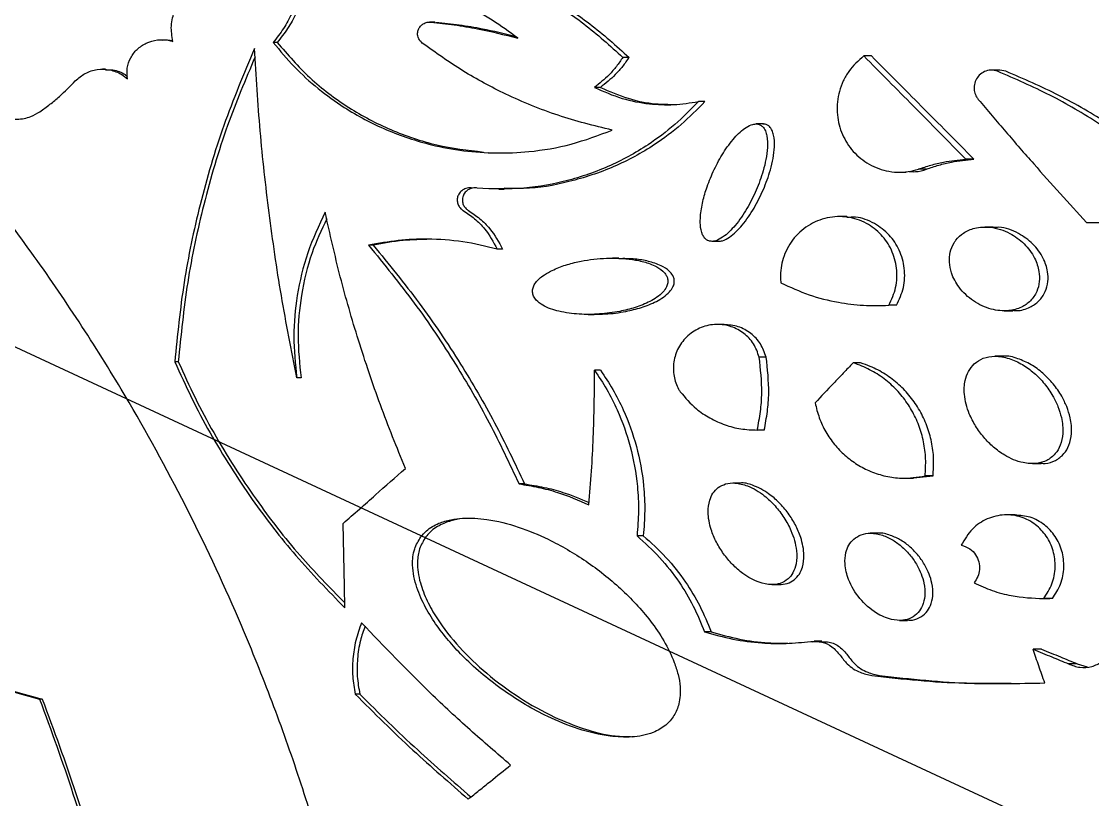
# Model space of a CAD drawing. Header units: millimetres. Extents: x 8 to 871, y 8 to 585.
# Drawn here: x 739.13 to 749.78, y 283.5 to 291.23 of the extents above; entities that cross this region are included whole.
import ezdxf

# ---------------------------------------------------------------- set-up
doc = ezdxf.new("R2010")
doc.units = ezdxf.units.MM
doc.layers.add('OUTLINE', color=7, linetype='Continuous', lineweight=25)
doc.layers.add('TEXT', color=2, linetype='Continuous')
doc.dimstyles.new('SLDDIMSTYLE19', dxfattribs={"dimtxt": 0.18, "dimasz": 1, "dimexe": 0, "dimexo": 0.0625, "dimgap": 0, "dimtad": 0, "dimtih": 1, "dimtoh": 1, "dimdec": 0, "dimrnd": 1e-09, "dimzin": 0, "dimdsep": 46, "dimtxsty": 'Standard', "dimblk1": 'DOT', "dimblk2": 'DOT', "dimsah": 1, "dimcen": 0.09, "dimadec": 0, "dimazin": 0, "dimtfac": 1, "dimtdec": 0, "dimtofl": 0, "dimtmove": 0, "dimatfit": 3, "dimldrblk": 'DOT', "dimfxl": 0, "dimfrac": 2, "dimtolj": 1, "dimtzin": 0, "dimarcsym": 0})

# ---------------------------------------------------------------- blocks, each defined once
blk = doc.blocks.new('_Dot')
at = {"color": 0, "linetype": 'ByBlock', "lineweight": -2}
blk.add_line((-0.5, 0), (-1, 0), dxfattribs=at)
at = {"color": 0, "linetype": 'ByBlock', "const_width": 0.5}
blk.add_lwpolyline([(-0.25, 0, 1), (0.25, 0, 1)], format="xyb", close=True, dxfattribs=at)

msp = doc.modelspace()

# ---------------------------------------------------------------- linework, layer by layer
at = {"layer": 'OUTLINE'}
for p, q in [((743.23897, 291.22564), (743.18751, 291.22564)), ((741.67297, 291.02276), (741.63251, 291.02276)), ((745.17075, 290.87458), (745.10975, 290.87458)), ((747.5806, 290.88808), (747.50545, 290.88808)), ((739.96614, 290.75642), (739.93492, 290.75642)), ((748.85879, 290.74797), (748.7723, 290.74797)), ((748.91846, 290.736), (748.85801, 290.74629)), ((744.88629, 290.57556), (744.82695, 290.57556)), ((745.92566, 290.43545), (745.86021, 290.43545)), ((746.50334, 290.21255), (746.43401, 290.21255)), ((743.77102, 289.92977), (743.90134, 289.92622)), ((748.59949, 289.86182), (748.51831, 289.86182)), ((747.85011, 289.733), (747.92791, 289.733)), ((748.12843, 289.763), (748.05001, 289.763)), ((743.87679, 289.56334), (743.93086, 289.56334)), ((747.33667, 289.2915), (747.26223, 289.2915)), ((748.7921, 289.18786), (748.7091, 289.18786)), ((742.62787, 289.00627), (742.58175, 289.00627)), ((743.91398, 288.96812), (743.86029, 288.96812)), ((745.99335, 289.0455), (746.06011, 289.0455)), ((745.06876, 288.87817), (745.00776, 288.87817)), ((744.76382, 288.31906), (744.82324, 288.31906)), ((747.62709, 288.4059), (747.70606, 288.4059)), ((747.83105, 288.40976), (747.75431, 288.40976)), ((748.90141, 288.35474), (748.98556, 288.35474)), ((746.11648, 288.21926), (746.04935, 288.21926)), ((746.53477, 287.89425), (746.46562, 287.89425)), ((748.89245, 287.90267), (748.80888, 287.90267)), ((740.6895, 287.8479), (740.65473, 287.8479)), ((747.47371, 287.83701), (747.39903, 287.83701)), ((741.90938, 287.68916), (741.86744, 287.68916)), ((744.88821, 287.76313), (744.82874, 287.76313)), ((746.51534, 287.16908), (746.44627, 287.16908)), ((749.18144, 286.83508), (749.26736, 286.83508)), ((744.1322, 286.63377), (744.07714, 286.63377)), ((746.27336, 286.64277), (746.20521, 286.64277)), ((747.92082, 286.69034), (747.99916, 286.69034)), ((747.9988, 286.69513), (748.19348, 286.71257)), ((748.19348, 286.71257), (748.11451, 286.71257)), ((749.00934, 286.32622), (748.9249, 286.32622)), ((745.31282, 286.11857), (745.25079, 286.11857)), ((747.64629, 286.14337), (747.57002, 286.14337)), ((746.59188, 285.63282), (746.66236, 285.63282)), ((749.2672, 285.49364), (749.3557, 285.49364)), ((749.37996, 285.49386), (749.29393, 285.49386)), ((747.86169, 285.27723), (747.9398, 285.27723)), ((745.98789, 285.16257), (745.92184, 285.16257)), ((746.99609, 285.06284), (747.04982, 285.067)), ((747.0879, 285.06923), (747.01329, 285.06923)), ((749.27324, 284.98989), (749.18782, 284.98989)), ((749.62817, 284.84535), (749.54065, 284.84535)), ((749.62817, 284.84535), (749.72522, 284.81548)), ((739.33638, 284.49492), (739.30952, 284.49492)), ((742.4935, 284.5448), (742.44802, 284.5448))]:
    msp.add_line(p, q, dxfattribs=at)
at = {"layer": 'OUTLINE', "flags": 128}
msp.add_lwpolyline([(742.34444, 285.40272), (742.3406, 285.61238), (742.33484, 285.92686), (742.32907, 286.24135)], dxfattribs=at)
at = {"layer": 'OUTLINE'}
for points, knots in [([(741.98047, 292.04617), (742.13672, 292.04782), (742.45096, 292.05112), (742.88335, 291.99713), (743.27454, 291.9124), (743.62623, 291.80358), (743.97007, 291.6634), (744.34083, 291.47102), (744.73072, 291.21762), (744.98279, 290.98949), (745.10975, 290.87458)], [0, 0, 0, 0, 0.13543879, 0.27237405, 0.37859522, 0.48481442, 0.59414668, 0.70347673, 0.85065263, 1, 1, 1, 1]), ([(742.02295, 292.04617), (742.1792, 292.04783), (742.49339, 292.05117), (742.92708, 291.99778), (743.32095, 291.91342), (743.67663, 291.80428), (744.02443, 291.66342), (744.39818, 291.47049), (744.79019, 291.21701), (745.04328, 290.98928), (745.17075, 290.87458)], [0, 0, 0, 0, 0.13476025, 0.27097434, 0.37778672, 0.48459694, 0.59454142, 0.70448318, 0.85116916, 1, 1, 1, 1]), ([(740.6353, 291.03274), (740.62655, 291.08468), (740.60905, 291.18859), (740.64952, 291.3443), (740.73531, 291.47792), (740.85325, 291.57599), (740.94581, 291.60908), (740.98838, 291.6243)], [0, 0, 0, 0, 0.20462663, 0.40941056, 0.61167849, 0.82139886, 1, 1, 1, 1]), ([(741.9222, 291.68076), (741.91148, 291.61741), (741.89004, 291.49072), (741.82356, 291.31695), (741.73897, 291.15869), (741.66822, 291.06835), (741.63251, 291.02276)], [0, 0, 0, 0, 0.26334935, 0.52669822, 0.76109919, 1, 1, 1, 1]), ([(741.96435, 291.68076), (741.95357, 291.61742), (741.93201, 291.49074), (741.86515, 291.31697), (741.78006, 291.15868), (741.70889, 291.06835), (741.67297, 291.02276)], [0, 0, 0, 0, 0.263072738, 0.526143136, 0.760803837, 1, 1, 1, 1]), ([(744.06366, 291.06642), (743.98078, 291.12714), (743.81416, 291.24921), (743.55736, 291.3891), (743.30498, 291.49816), (743.05858, 291.58008), (742.80346, 291.64144), (742.52727, 291.68249), (742.23251, 291.70067), (742.02597, 291.68742), (741.9222, 291.68076)], [0, 0, 0, 0, 0.135038069, 0.271498574, 0.384360408, 0.497229861, 0.613343829, 0.72945945, 0.864085981, 1, 1, 1, 1]), ([(743.11392, 291.01717), (743.10387, 291.02687), (743.08374, 291.04629), (743.0684, 291.08563), (743.06741, 291.12546), (743.07925, 291.16163), (743.10168, 291.19214), (743.1336, 291.21473), (743.1683, 291.22597), (743.19126, 291.22534), (743.20072, 291.22508)], [0, 0, 0, 0, 0.13792909, 0.27634676, 0.4021911, 0.52062214, 0.64220202, 0.76903603, 0.9047658, 1, 1, 1, 1]), ([(743.20072, 291.22508), (743.27839, 291.21647), (743.43373, 291.19923), (743.72296, 291.15147), (743.93106, 291.09952), (744.06366, 291.06642)], [0, 0, 0, 0, 0.26620377, 0.53240833, 1, 1, 1, 1]), ([(743.25043, 291.22508), (743.3281, 291.21649), (743.48344, 291.19931), (743.74687, 291.15669), (743.92962, 291.11162), (744.03683, 291.08518)], [0, 0, 0, 0, 0.29247078, 0.58494276, 1, 1, 1, 1]), ([(740.18389, 290.6609), (740.18085, 290.69677), (740.17477, 290.76854), (740.21111, 290.87237), (740.2771, 290.95924), (740.37, 291.02238), (740.48227, 291.05409), (740.57434, 291.05034), (740.62414, 291.03597), (740.6353, 291.03274)], [0, 0, 0, 0, 0.15180684, 0.30367179, 0.45494187, 0.61099114, 0.77624399, 0.94982711, 1, 1, 1, 1]), ([(740.52976, 291.04659), (740.56508, 291.04884), (740.60053, 291.0511), (740.63427, 291.04216), (740.63439, 291.04213)], [0, 0, 0, 0, 0.9963517, 1, 1, 1, 1]), ([(741.63251, 291.02276), (741.70103, 290.94036), (741.8383, 290.7753), (742.07715, 290.56048), (742.37848, 290.34124), (742.75448, 290.1437), (743.15839, 290.00856), (743.52698, 289.94076), (743.85154, 289.91795), (744.21066, 289.93366), (744.60054, 289.99962), (744.86843, 290.10039), (745.00238, 290.15077)], [0, 0, 0, 0, 0.08436878, 0.169022091, 0.253409314, 0.379804539, 0.506227297, 0.593567193, 0.681176465, 0.768525683, 0.88426465, 1, 1, 1, 1]), ([(741.67297, 291.02276), (741.77672, 290.90167), (741.93396, 290.71815), (742.18297, 290.51373), (742.44583, 290.32988), (742.80115, 290.14387), (743.25283, 289.98996), (743.56696, 289.95197), (743.72238, 289.93318)], [0, 0, 0, 0, 0.19751045, 0.29934246, 0.40118465, 0.59863143, 0.80142236, 1, 1, 1, 1]), ([(745.00238, 290.15077), (744.82213, 290.19541), (744.46163, 290.2847), (743.96651, 290.4906), (743.51321, 290.73154), (743.24748, 290.92163), (743.11392, 291.01717)], [0, 0, 0, 0, 0.268580962, 0.537171068, 0.767375335, 1, 1, 1, 1]), ([(741.44664, 290.96251), (741.34027, 290.70947), (741.12752, 290.20337), (740.89927, 289.42281), (740.7324, 288.6369), (740.68069, 288.11158), (740.65473, 287.8479)], [0, 0, 0, 0, 0.25508504, 0.51017465, 0.75414145, 1, 1, 1, 1]), ([(741.45249, 290.87885), (741.35752, 290.65362), (741.15591, 290.17548), (740.93589, 289.42359), (740.76763, 288.63756), (740.71561, 288.1118), (740.6895, 287.8479)], [0, 0, 0, 0, 0.2335801, 0.49589197, 0.74696041, 1, 1, 1, 1]), ([(741.86744, 287.68916), (741.81409, 287.96093), (741.7074, 288.50446), (741.58842, 289.32352), (741.49708, 290.1429), (741.46346, 290.68917), (741.44664, 290.96251)], [0, 0, 0, 0, 0.2516744, 0.5033498, 0.75148307, 1, 1, 1, 1]), ([(745.10975, 290.87458), (745.08893, 290.84425), (745.04728, 290.78359), (744.95615, 290.67912), (744.87735, 290.61596), (744.82695, 290.57556)], [0, 0, 0, 0, 0.26493496, 0.52988582, 1, 1, 1, 1]), ([(745.17075, 290.87458), (745.14985, 290.84431), (745.10805, 290.78377), (745.01638, 290.67924), (744.93711, 290.61606), (744.88629, 290.57556)], [0, 0, 0, 0, 0.26416623, 0.52834648, 1, 1, 1, 1]), ([(747.50545, 290.88808), (747.45168, 290.84065), (747.37085, 290.76935), (747.29868, 290.64088), (747.24855, 290.50664), (747.22998, 290.32946), (747.27436, 290.12668), (747.37805, 289.9503), (747.53353, 289.81416), (747.7294, 289.73492), (747.91026, 289.7255), (748.01527, 289.75368), (748.05001, 289.763)], [0, 0, 0, 0, 0.11994592, 0.1803125, 0.24066103, 0.35365821, 0.46331295, 0.57393704, 0.68843432, 0.80977763, 0.93706201, 1, 1, 1, 1]), ([(748.51831, 289.86182), (748.43165, 289.95021), (748.25833, 290.12698), (747.92129, 290.46908), (747.66952, 290.72276), (747.50545, 290.88808)], [0, 0, 0, 0, 0.25833288, 0.51666563, 1, 1, 1, 1]), ([(748.59949, 289.86182), (748.51259, 289.94993), (748.3388, 290.12614), (747.99975, 290.46824), (747.74621, 290.7222), (747.5806, 290.88808)], [0, 0, 0, 0, 0.257511307, 0.515022745, 1, 1, 1, 1]), ([(739.6651, 290.64025), (739.69676, 290.66777), (739.76008, 290.72281), (739.88285, 290.75947), (740.00959, 290.7561), (740.11362, 290.71775), (740.16532, 290.67592), (740.18389, 290.6609)], [0, 0, 0, 0, 0.21670782, 0.43333438, 0.65232879, 0.87512014, 1, 1, 1, 1]), ([(739.96578, 290.75128), (739.99052, 290.75178), (740.05829, 290.75315), (740.13398, 290.72332), (740.17574, 290.69098), (740.18354, 290.68494)], [0, 0, 0, 0, 0.31866649, 0.87277233, 1, 1, 1, 1]), ([(748.83546, 290.736), (748.81246, 290.74213), (748.76901, 290.7537), (748.70404, 290.73608), (748.65236, 290.7002), (748.6169, 290.64865), (748.60102, 290.59055), (748.60364, 290.53185), (748.62106, 290.48659), (748.63796, 290.46409), (748.64394, 290.45612)], [0, 0, 0, 0, 0.16119265, 0.30458957, 0.44506052, 0.57274274, 0.69850254, 0.81654129, 0.93507649, 1, 1, 1, 1]), ([(750.86646, 289.37854), (750.70719, 289.53151), (750.38866, 289.83746), (749.87736, 290.20401), (749.3606, 290.50867), (749.01096, 290.66002), (748.83546, 290.736)], [0, 0, 0, 0, 0.26706508, 0.53411877, 0.76613933, 1, 1, 1, 1]), ([(750.96155, 289.37854), (750.8019, 289.531), (750.48262, 289.83591), (749.96922, 290.20227), (749.4489, 290.50767), (749.09574, 290.65969), (748.91846, 290.736)], [0, 0, 0, 0, 0.26590826, 0.5318038, 0.76497533, 1, 1, 1, 1]), ([(739.31382, 290.33449), (739.34702, 290.35863), (739.41342, 290.4069), (739.5332, 290.50628), (739.61357, 290.58791), (739.6651, 290.64025)], [0, 0, 0, 0, 0.26410485, 0.52821385, 1, 1, 1, 1]), ([(744.82695, 290.57556), (744.9176, 290.5356), (745.09354, 290.45803), (745.36177, 290.40835), (745.61752, 290.3973), (745.77873, 290.42264), (745.86021, 290.43545)], [0, 0, 0, 0, 0.27713169, 0.53789751, 0.76644952, 1, 1, 1, 1]), ([(744.88629, 290.57556), (744.97699, 290.53612), (745.15398, 290.45914), (745.40712, 290.40824), (745.56432, 290.40732), (745.62851, 290.40694)], [0, 0, 0, 0, 0.38340253, 0.74821844, 1, 1, 1, 1]), ([(748.64394, 290.45612), (748.73511, 290.34819), (748.91744, 290.13231), (749.27477, 289.72154), (749.54474, 289.42501), (749.72057, 289.23188)], [0, 0, 0, 0, 0.25854434, 0.51708896, 1, 1, 1, 1]), ([(738.73778, 290.43741), (738.76673, 290.40254), (738.82461, 290.33281), (738.94969, 290.27207), (739.0871, 290.25283), (739.2148, 290.27592), (739.28469, 290.31726), (739.31382, 290.33449)], [0, 0, 0, 0, 0.20745367, 0.41476297, 0.62608521, 0.84415292, 1, 1, 1, 1]), ([(745.86021, 290.43545), (745.78358, 290.35693), (745.62916, 290.19867), (745.32978, 289.97572), (744.96121, 289.77405), (744.52435, 289.62865), (744.06505, 289.55333), (743.75717, 289.5692), (743.60118, 289.57724)], [0, 0, 0, 0, 0.12982735, 0.26165103, 0.44372223, 0.63104687, 0.81306155, 1, 1, 1, 1]), ([(745.92566, 290.43545), (745.84882, 290.35715), (745.69399, 290.19936), (745.39316, 289.97648), (745.02202, 289.77366), (744.5816, 289.63066), (744.21156, 289.56256), (743.99499, 289.57058), (743.931, 289.57295)], [0, 0, 0, 0, 0.14524949, 0.2927132, 0.49810834, 0.70942466, 0.91414074, 1, 1, 1, 1]), ([(745.95609, 289.05321), (745.96706, 289.04986), (745.9921, 289.04222), (746.04405, 289.05221), (746.13, 289.09884), (746.23678, 289.20865), (746.3463, 289.3686), (746.43816, 289.55225), (746.51206, 289.75398), (746.55004, 289.93709), (746.5478, 290.07298), (746.5285, 290.14427), (746.5047, 290.18403), (746.47324, 290.20619), (746.43928, 290.21471), (746.39127, 290.20852), (746.31084, 290.16804), (746.21026, 290.07127), (746.10576, 289.92794), (746.01594, 289.76246), (745.94827, 289.60006), (745.9021, 289.44262), (745.88019, 289.31546), (745.8783, 289.20334), (745.89089, 289.12819), (745.9204, 289.07839), (745.94081, 289.06057), (745.95325, 289.05458), (745.95609, 289.05321)], [0, 0, 0, 0, 0.01240952, 0.02833243, 0.05614974, 0.11715862, 0.18852381, 0.25977111, 0.33101281, 0.41160301, 0.45193683, 0.46994645, 0.48815337, 0.49950912, 0.51086581, 0.52595681, 0.55178763, 0.60712133, 0.67267982, 0.73812043, 0.80352329, 0.85541391, 0.90815646, 0.93623045, 0.97159359, 0.98498183, 0.99657379, 1, 1, 1, 1]), ([(746.06002, 289.04621), (746.07332, 289.04741), (746.1125, 289.05095), (746.1987, 289.10162), (746.30671, 289.21062), (746.41747, 289.37345), (746.51, 289.55876), (746.58373, 289.76207), (746.6208, 289.94603), (746.61642, 290.08087), (746.59561, 290.14887), (746.5721, 290.18591), (746.54128, 290.20608), (746.51819, 290.21361), (746.50542, 290.21181), (746.50297, 290.21146)], [0, 0, 0, 0, 0.02902124, 0.085484, 0.20938573, 0.35326835, 0.49691634, 0.64056595, 0.8014208, 0.88196936, 0.91530601, 0.94897179, 0.97177955, 0.9945823, 1, 1, 1, 1]), ([(748.05001, 289.763), (748.09076, 289.77693), (748.17227, 289.80477), (748.32833, 289.84275), (748.44446, 289.85441), (748.51831, 289.86182)], [0, 0, 0, 0, 0.26691123, 0.53382926, 1, 1, 1, 1]), ([(748.12843, 289.763), (748.1692, 289.77686), (748.25075, 289.80456), (748.40771, 289.84264), (748.52474, 289.85435), (748.59949, 289.86182)], [0, 0, 0, 0, 0.26540597, 0.53081648, 1, 1, 1, 1]), ([(747.9558, 289.7412), (747.9772, 289.73919), (748.03571, 289.7337), (748.09245, 289.75163), (748.12843, 289.763)], [0, 0, 0, 0, 0.365791768, 1, 1, 1, 1]), ([(742.8538, 278.82809), (742.82828, 279.1182), (742.77726, 279.69834), (742.66364, 280.56641), (742.50575, 281.42882), (742.31659, 282.26423), (742.09724, 283.06928), (741.85105, 283.84536), (741.57241, 284.61197), (741.2077, 285.49933), (740.73548, 286.49455), (740.19836, 287.46583), (739.67803, 288.29157), (739.19963, 288.98523), (738.86105, 289.43388), (738.69177, 289.65817)], [0, 0, 0, 0, 0.07398799, 0.14795374, 0.22243663, 0.29691929, 0.3658926, 0.43486616, 0.50431964, 0.57377315, 0.67946992, 0.78516715, 0.85675776, 0.92838748, 1, 1, 1, 1]), ([(743.60118, 289.57724), (743.58355, 289.57671), (743.55003, 289.57571), (743.50652, 289.55168), (743.47697, 289.51748), (743.46221, 289.47752), (743.46169, 289.43718), (743.47421, 289.39987), (743.49526, 289.37065), (743.51356, 289.35741), (743.52146, 289.35169)], [0, 0, 0, 0, 0.16133334, 0.30672528, 0.44037407, 0.56249709, 0.68023073, 0.7935517, 0.91089023, 1, 1, 1, 1]), ([(743.65331, 289.57724), (743.6357, 289.57673), (743.60201, 289.57575), (743.55813, 289.55175), (743.52827, 289.51735), (743.51349, 289.47728), (743.51305, 289.43703), (743.5256, 289.39992), (743.5467, 289.37072), (743.5651, 289.35747), (743.57313, 289.35169)], [0, 0, 0, 0, 0.160829201, 0.307533318, 0.441949439, 0.563962567, 0.680936596, 0.793299472, 0.909854443, 1, 1, 1, 1]), ([(742.14906, 289.3346), (742.08678, 289.20157), (741.96269, 288.93649), (741.86453, 288.51786), (741.82478, 288.09875), (741.8531, 287.82682), (741.86744, 287.68916)], [0, 0, 0, 0, 0.25966533, 0.51738832, 0.75569113, 1, 1, 1, 1]), ([(742.94706, 286.78764), (742.86217, 286.99721), (742.69238, 287.41636), (742.47894, 288.05346), (742.29373, 288.69232), (742.19732, 289.12034), (742.14906, 289.3346)], [0, 0, 0, 0, 0.25427202, 0.50854609, 0.7539856, 1, 1, 1, 1]), ([(743.52146, 289.35169), (743.56011, 289.32567), (743.63742, 289.2736), (743.76098, 289.15074), (743.822, 289.03852), (743.86029, 288.96812)], [0, 0, 0, 0, 0.27136771, 0.54282729, 1, 1, 1, 1]), ([(743.57313, 289.35169), (743.61185, 289.32578), (743.6893, 289.27395), (743.81368, 289.15129), (743.87526, 289.03883), (743.91398, 288.96812)], [0, 0, 0, 0, 0.27062205, 0.54134015, 1, 1, 1, 1]), ([(747.75431, 288.40976), (747.78088, 288.46768), (747.83406, 288.58362), (747.83987, 288.77992), (747.788, 288.96358), (747.6827, 289.11981), (747.5315, 289.23601), (747.34421, 289.29733), (747.14009, 289.29052), (746.9461, 289.21168), (746.79011, 289.06886), (746.69481, 288.88425), (746.67218, 288.73087), (746.67923, 288.649), (746.68074, 288.63148)], [0, 0, 0, 0, 0.08423765, 0.16860067, 0.2515368, 0.33464514, 0.42039638, 0.51305809, 0.60899654, 0.70499615, 0.80036098, 0.89141824, 0.97676298, 1, 1, 1, 1]), ([(747.83105, 288.40976), (747.85767, 288.46737), (747.91096, 288.58268), (747.91722, 288.77817), (747.86596, 288.96083), (747.76152, 289.11756), (747.61082, 289.23153), (747.46075, 289.29137), (747.36556, 289.2845), (747.33621, 289.28238)], [0, 0, 0, 0, 0.15160805, 0.3034574, 0.45248368, 0.60182395, 0.75676816, 0.92499711, 1, 1, 1, 1]), ([(742.16452, 289.26909), (742.1124, 289.15761), (741.99886, 288.91474), (741.90704, 288.5193), (741.8663, 288.10016), (741.8949, 287.82731), (741.90938, 287.68916)], [0, 0, 0, 0, 0.22705515, 0.49470188, 0.74414883, 1, 1, 1, 1]), ([(748.40233, 289.03033), (748.38777, 289.00038), (748.35869, 288.94052), (748.35264, 288.83472), (748.3774, 288.71236), (748.45397, 288.57202), (748.59114, 288.44367), (748.7646, 288.36346), (748.93246, 288.34661), (749.0674, 288.38165), (749.16559, 288.44881), (749.22835, 288.53972), (749.25491, 288.64377), (749.25056, 288.75979), (749.20388, 288.89458), (749.10324, 289.02834), (748.9799, 289.11795), (748.86274, 289.16691), (748.74544, 289.19223), (748.61751, 289.18653), (748.49989, 289.13731), (748.43374, 289.07837), (748.40853, 289.03981), (748.40233, 289.03033)], [0, 0, 0, 0, 0.035286038, 0.070503477, 0.108929758, 0.16662363, 0.240254761, 0.314814419, 0.381972956, 0.432616794, 0.472977386, 0.513570813, 0.549517233, 0.584547111, 0.634511827, 0.69955291, 0.765984879, 0.804921402, 0.845006777, 0.904314253, 0.95026875, 0.987781356, 1, 1, 1, 1]), ([(748.98601, 288.36066), (749.00003, 288.35885), (749.05802, 288.35136), (749.15075, 288.38288), (749.25003, 288.44769), (749.31358, 288.53924), (749.34045, 288.64323), (749.33625, 288.75889), (749.28992, 288.89291), (749.18969, 289.02709), (749.03813, 289.1345), (748.89755, 289.19098), (748.81041, 289.18333), (748.79171, 289.18169)], [0, 0, 0, 0, 0.03260309, 0.13477661, 0.21579004, 0.29728916, 0.36905896, 0.43859612, 0.53758233, 0.66686861, 0.7990918, 0.95687502, 1, 1, 1, 1]), ([(749.72057, 289.23188), (749.81618, 289.232), (750.00742, 289.23223), (750.36494, 289.22368), (750.62466, 289.20745), (750.79032, 289.19709)], [0, 0, 0, 0, 0.26586653, 0.53173358, 1, 1, 1, 1]), ([(743.86029, 288.96812), (743.74659, 288.99558), (743.51918, 289.0505), (743.18715, 289.07214), (742.87316, 289.05983), (742.67926, 289.02419), (742.58175, 289.00627)], [0, 0, 0, 0, 0.27253815, 0.54506942, 0.77119182, 1, 1, 1, 1]), ([(743.19531, 289.06555), (743.105, 289.0638), (742.91471, 289.06013), (742.72667, 289.02482), (742.62787, 289.00627)], [0, 0, 0, 0, 0.474628945, 1, 1, 1, 1]), ([(742.58175, 289.00627), (742.73599, 288.81684), (743.0445, 288.43799), (743.44063, 287.84483), (743.78975, 287.24489), (743.98119, 286.83779), (744.07714, 286.63377)], [0, 0, 0, 0, 0.26084311, 0.52169495, 0.76029057, 1, 1, 1, 1]), ([(742.62787, 289.00627), (742.78267, 288.81732), (743.09227, 288.43942), (743.49063, 287.84682), (743.8423, 287.24647), (744.03541, 286.83832), (744.1322, 286.63377)], [0, 0, 0, 0, 0.26037282, 0.52075497, 0.75981358, 1, 1, 1, 1]), ([(744.21129, 288.53938), (744.2138, 288.52641), (744.21947, 288.49714), (744.25428, 288.45042), (744.3368, 288.39047), (744.48374, 288.34235), (744.67478, 288.31679), (744.87778, 288.31933), (745.06428, 288.34305), (745.23273, 288.38444), (745.35655, 288.43395), (745.44925, 288.48755), (745.50653, 288.53537), (745.5434, 288.58523), (745.55879, 288.63155), (745.55748, 288.67228), (745.54066, 288.71391), (745.49889, 288.76232), (745.41675, 288.81143), (745.30209, 288.84947), (745.13119, 288.87774), (744.91633, 288.88173), (744.6987, 288.85342), (744.52236, 288.80668), (744.40461, 288.7588), (744.30578, 288.7002), (744.24477, 288.64458), (744.21294, 288.58429), (744.21184, 288.55439), (744.21129, 288.53938)], [0, 0, 0, 0, 0.012179277, 0.027481856, 0.053501369, 0.108987744, 0.174668466, 0.240232891, 0.30576054, 0.357160617, 0.408449147, 0.434312926, 0.460042973, 0.47923327, 0.491953814, 0.504759994, 0.516101523, 0.533444234, 0.564749052, 0.607635045, 0.65070089, 0.73352042, 0.816225575, 0.862931368, 0.909548237, 0.937845162, 0.97257464, 0.986227152, 1, 1, 1, 1]), ([(744.82322, 288.32235), (744.86097, 288.3219), (744.96658, 288.32065), (745.12457, 288.34356), (745.29468, 288.38425), (745.42004, 288.43436), (745.51388, 288.48851), (745.57113, 288.53656), (745.60753, 288.58632), (745.62259, 288.63198), (745.62114, 288.67252), (745.60424, 288.71396), (745.56231, 288.76227), (745.47956, 288.81158), (745.36378, 288.84922), (745.2221, 288.87451), (745.12273, 288.8735), (745.06813, 288.87294)], [0, 0, 0, 0, 0.07294471, 0.20403748, 0.30748148, 0.4106966, 0.46278092, 0.5145765, 0.55161771, 0.57681412, 0.60217988, 0.62460112, 0.65909108, 0.7215997, 0.80782019, 0.89440404, 1, 1, 1, 1]), ([(746.68074, 288.63148), (746.77323, 288.58969), (746.95822, 288.50612), (747.2357, 288.4377), (747.50219, 288.40317), (747.66992, 288.40755), (747.75431, 288.40976)], [0, 0, 0, 0, 0.2713423, 0.54267484, 0.76989407, 1, 1, 1, 1]), ([(746.46562, 287.89425), (746.44931, 287.93994), (746.4167, 288.03129), (746.31561, 288.13663), (746.18737, 288.20568), (746.03827, 288.22803), (745.88638, 288.1974), (745.75263, 288.11521), (745.65633, 287.99315), (745.6086, 287.84978), (745.61094, 287.70473), (745.64523, 287.60585), (745.67384, 287.55869), (745.679, 287.55018)], [0, 0, 0, 0, 0.094762963, 0.189472859, 0.287165053, 0.390181697, 0.495879007, 0.600673864, 0.702099727, 0.798400037, 0.890250828, 0.980193465, 1, 1, 1, 1]), ([(746.53477, 287.89425), (746.51841, 287.93988), (746.48569, 288.0311), (746.38447, 288.13545), (746.25853, 288.20639), (746.16339, 288.21405), (746.11584, 288.21788)], [0, 0, 0, 0, 0.24573748, 0.49130286, 0.74572477, 1, 1, 1, 1]), ([(746.44627, 287.16908), (746.45773, 287.22994), (746.48064, 287.35167), (746.49869, 287.59523), (746.47875, 287.77557), (746.46562, 287.89425)], [0, 0, 0, 0, 0.25476566, 0.50955494, 1, 1, 1, 1]), ([(746.51534, 287.16908), (746.52686, 287.22993), (746.5499, 287.35163), (746.56805, 287.59522), (746.54798, 287.77556), (746.53477, 287.89425)], [0, 0, 0, 0, 0.25475128, 0.50952691, 1, 1, 1, 1]), ([(748.60338, 287.82715), (748.58243, 287.80365), (748.54056, 287.7567), (748.50539, 287.64958), (748.49935, 287.50272), (748.54205, 287.34719), (748.61441, 287.20652), (748.69596, 287.09493), (748.79343, 286.9966), (748.92149, 286.90324), (749.06846, 286.84011), (749.21511, 286.82968), (749.32766, 286.8613), (749.41011, 286.92647), (749.46539, 287.02182), (749.49047, 287.14747), (749.47693, 287.28036), (749.43778, 287.40486), (749.38223, 287.51891), (749.30354, 287.63283), (749.20141, 287.73862), (749.08312, 287.82512), (748.95112, 287.88638), (748.81742, 287.90917), (748.69387, 287.89275), (748.63237, 287.84816), (748.60338, 287.82715)], [0, 0, 0, 0, 0.02906131, 0.05806738, 0.09944851, 0.15941247, 0.20151966, 0.24481844, 0.28803172, 0.33232738, 0.39691578, 0.44233722, 0.47615645, 0.51020947, 0.53996174, 0.57555595, 0.62342086, 0.65827205, 0.69408692, 0.74004049, 0.7873224, 0.83333958, 0.88098741, 0.92854345, 0.96632293, 1, 1, 1, 1]), ([(749.2676, 286.84017), (749.28169, 286.83877), (749.33025, 286.83392), (749.41274, 286.86215), (749.49648, 286.92567), (749.5523, 287.02183), (749.57746, 287.14699), (749.56409, 287.27965), (749.52507, 287.40327), (749.46949, 287.51748), (749.39121, 287.63097), (749.28834, 287.73696), (749.17034, 287.82442), (749.0381, 287.88161), (748.94071, 287.91103), (748.89195, 287.90265), (748.89189, 287.90264)], [0, 0, 0, 0, 0.02791529, 0.0962417, 0.16506244, 0.22476223, 0.29544909, 0.39021135, 0.460129, 0.53015585, 0.62310594, 0.71609437, 0.80964365, 0.90301271, 0.99988485, 1, 1, 1, 1]), ([(740.65473, 287.8479), (740.70871, 287.72827), (740.81682, 287.48867), (741.06378, 287.02519), (741.4013, 286.49301), (741.85071, 285.91022), (742.17939, 285.57238), (742.34444, 285.40272)], [0, 0, 0, 0, 0.13102226, 0.26241406, 0.52472405, 0.76133519, 1, 1, 1, 1]), ([(740.6895, 287.8479), (740.74374, 287.72839), (740.85238, 287.48904), (741.10042, 287.02615), (741.43997, 286.49416), (741.87778, 285.92807), (742.19299, 285.60541), (742.34355, 285.45129)], [0, 0, 0, 0, 0.13375232, 0.26788368, 0.53565912, 0.7782149, 1, 1, 1, 1]), ([(747.39903, 287.83701), (747.36653, 287.8029), (747.30153, 287.73467), (747.17545, 287.60249), (747.08171, 287.50443), (747.02059, 287.44047)], [0, 0, 0, 0, 0.25810168, 0.51620354, 1, 1, 1, 1]), ([(748.11451, 286.71257), (748.11821, 286.76956), (748.12561, 286.88353), (748.10341, 287.0537), (748.05629, 287.21683), (747.98455, 287.36962), (747.89001, 287.50745), (747.77425, 287.62962), (747.63911, 287.73085), (747.511, 287.79865), (747.42845, 287.82693), (747.39903, 287.83701)], [0, 0, 0, 0, 0.11471502, 0.22939948, 0.34407055, 0.4587472, 0.57449538, 0.6902516, 0.81155499, 0.93286447, 1, 1, 1, 1]), ([(748.19348, 286.71257), (748.19719, 286.76926), (748.20462, 286.88262), (748.18262, 287.0519), (748.13583, 287.21419), (748.06455, 287.36631), (747.97058, 287.50369), (747.85531, 287.62587), (747.72052, 287.72746), (747.59038, 287.79703), (747.50544, 287.82614), (747.47371, 287.83701)], [0, 0, 0, 0, 0.1138503, 0.22766933, 0.34146744, 0.45527078, 0.5703385, 0.68541637, 0.80656489, 0.9277234, 1, 1, 1, 1]), ([(744.77144, 286.42691), (744.7806, 286.53823), (744.79893, 286.76089), (744.82342, 287.20631), (744.82661, 287.54057), (744.82874, 287.76313)], [0, 0, 0, 0, 0.25045779, 0.50091605, 1, 1, 1, 1]), ([(744.82874, 287.76313), (744.87017, 287.70058), (744.95342, 287.57488), (745.07935, 287.32413), (745.19429, 287.00392), (745.25509, 286.66268), (745.27012, 286.36444), (745.25726, 286.20084), (745.25079, 286.11857)], [0, 0, 0, 0, 0.131219744, 0.26365049, 0.487687303, 0.718270311, 0.858328175, 1, 1, 1, 1]), ([(744.88821, 287.76313), (744.92981, 287.7007), (745.01339, 287.57525), (745.13977, 287.32531), (745.25521, 287.00635), (745.31678, 286.66561), (745.33235, 286.36651), (745.31936, 286.20154), (745.31282, 286.11857)], [0, 0, 0, 0, 0.13113497, 0.26348181, 0.48653139, 0.71610303, 0.85721512, 1, 1, 1, 1]), ([(745.679, 287.55018), (745.73027, 287.49037), (745.81753, 287.38858), (745.97496, 287.28491), (746.12364, 287.21755), (746.28294, 287.17537), (746.39133, 287.17119), (746.44627, 287.16908)], [0, 0, 0, 0, 0.259413209, 0.441544573, 0.628899017, 0.811899398, 1, 1, 1, 1]), ([(747.02059, 287.44047), (747.03301, 287.39007), (747.05786, 287.28929), (747.1246, 287.14972), (747.21093, 287.0242), (747.31615, 286.91432), (747.4379, 286.82393), (747.57498, 286.75297), (747.72359, 286.70718), (747.90636, 286.68127), (748.03642, 286.70083), (748.11451, 286.71257)], [0, 0, 0, 0, 0.10140553, 0.20278518, 0.30403719, 0.40528689, 0.50962443, 0.61397281, 0.72417205, 0.83439015, 1, 1, 1, 1]), ([(735.17163, 287.00387), (735.31563, 286.84557), (735.60466, 286.52786), (736.08577, 286.09975), (736.59843, 285.7091), (737.12338, 285.37379), (737.65401, 285.08895), (738.18759, 284.85078), (738.73941, 284.64757), (739.11948, 284.54581), (739.30952, 284.49492)], [0, 0, 0, 0, 0.13017082, 0.26125778, 0.39142431, 0.52247461, 0.64056131, 0.75864949, 0.87932429, 1, 1, 1, 1]), ([(735.17395, 287.00387), (735.31899, 286.84538), (735.61009, 286.5273), (736.09439, 286.09902), (736.61022, 285.7084), (737.1383, 285.3732), (737.67201, 285.08847), (738.20865, 284.85044), (738.76344, 284.64741), (739.1454, 284.54575), (739.33638, 284.49492)], [0, 0, 0, 0, 0.13012261, 0.26116293, 0.3912808, 0.52227847, 0.64042445, 0.75857209, 0.87928557, 1, 1, 1, 1]), ([(742.32907, 286.24135), (742.38256, 286.28856), (742.48954, 286.38298), (742.69563, 286.56508), (742.84801, 286.69996), (742.94706, 286.78764)], [0, 0, 0, 0, 0.2592396, 0.51847991, 1, 1, 1, 1]), ([(744.07714, 286.63377), (744.14162, 286.62337), (744.27058, 286.60258), (744.50544, 286.54077), (744.66847, 286.47098), (744.77144, 286.42691)], [0, 0, 0, 0, 0.26922898, 0.53846833, 1, 1, 1, 1]), ([(744.1322, 286.63377), (744.19668, 286.6234), (744.32563, 286.60267), (744.54219, 286.54689), (744.68777, 286.48536), (744.77318, 286.44925)], [0, 0, 0, 0, 0.29243283, 0.58487683, 1, 1, 1, 1]), ([(746.05724, 286.59657), (746.03858, 286.57934), (746.00132, 286.54493), (745.9651, 286.45992), (745.9503, 286.33462), (745.97887, 286.19114), (746.03738, 286.05293), (746.1092, 285.93667), (746.1979, 285.83082), (746.31334, 285.72949), (746.44456, 285.65518), (746.5746, 285.6275), (746.67594, 285.63913), (746.75236, 285.68209), (746.80726, 285.75206), (746.83908, 285.84995), (746.84074, 285.99639), (746.79378, 286.1543), (746.71484, 286.30092), (746.62545, 286.41825), (746.50701, 286.53067), (746.37076, 286.61413), (746.23576, 286.64672), (746.13238, 286.64088), (746.08131, 286.61076), (746.05724, 286.59657)], [0, 0, 0, 0, 0.02569634, 0.05133808, 0.09020616, 0.14951851, 0.19459645, 0.2409258, 0.28768346, 0.33555493, 0.39931506, 0.44340712, 0.47441488, 0.50569523, 0.53221386, 0.56297279, 0.60653643, 0.67558175, 0.72527758, 0.77494001, 0.82592046, 0.89374321, 0.93925746, 0.97136874, 1, 1, 1, 1]), ([(746.66224, 285.63385), (746.68981, 285.63534), (746.74273, 285.63821), (746.81426, 285.67637), (746.86733, 285.73417), (746.90342, 285.81918), (746.91676, 285.94553), (746.88712, 286.09002), (746.82759, 286.22853), (746.75446, 286.34494), (746.66528, 286.4496), (746.54884, 286.55078), (746.41786, 286.61793), (746.31519, 286.64895), (746.27341, 286.64263), (746.27293, 286.64255)], [0, 0, 0, 0, 0.0578465, 0.11105111, 0.16436408, 0.21466704, 0.29269383, 0.41189817, 0.50338857, 0.59499465, 0.68977849, 0.78449937, 0.9112414, 0.99899099, 1, 1, 1, 1]), ([(743.09962, 286.106), (743.07698, 286.0676), (743.02688, 285.98265), (743.01355, 285.84244), (743.02903, 285.71337), (743.06918, 285.56973), (743.14411, 285.40205), (743.25873, 285.22152), (743.38894, 285.05692), (743.54163, 284.89377), (743.7194, 284.73229), (743.92306, 284.57651), (744.13739, 284.4376), (744.38373, 284.30627), (744.66369, 284.1909), (744.94579, 284.12361), (745.16229, 284.11218), (745.3059, 284.12911), (745.42239, 284.16288), (745.53421, 284.22511), (745.62412, 284.32602), (745.67659, 284.45887), (745.68537, 284.60196), (745.66119, 284.74047), (745.61061, 284.89624), (745.52142, 285.07677), (745.38983, 285.26778), (745.24366, 285.4399), (745.03579, 285.64624), (744.74901, 285.87277), (744.40442, 286.07379), (744.07227, 286.21259), (743.78598, 286.2843), (743.55791, 286.29963), (743.39722, 286.28166), (743.2726, 286.24402), (743.16811, 286.18533), (743.11765, 286.12688), (743.09962, 286.106)], [0, 0, 0, 0, 0.01745252, 0.03861565, 0.05358528, 0.06859394, 0.09725525, 0.12598089, 0.15347027, 0.18097197, 0.21544877, 0.24993334, 0.28439982, 0.31886176, 0.36344809, 0.407916, 0.43752708, 0.45249349, 0.46742805, 0.48724948, 0.50391142, 0.52058589, 0.54265462, 0.55920082, 0.57579244, 0.60739742, 0.63907564, 0.66871913, 0.69837311, 0.75753794, 0.81669774, 0.860422, 0.90404433, 0.93654465, 0.9530151, 0.96944007, 0.98908069, 1, 1, 1, 1]), ([(743.61754, 286.28906), (743.59325, 286.29049), (743.53004, 286.29422), (743.42695, 286.27617), (743.306, 286.23658), (743.20917, 286.17723), (743.16333, 286.12304), (743.14891, 286.106)], [0, 0, 0, 0, 0.14096734, 0.36689135, 0.59920352, 0.87398616, 1, 1, 1, 1]), ([(749.29393, 285.49386), (749.32441, 285.54051), (749.38542, 285.63391), (749.41585, 285.80429), (749.39542, 285.97103), (749.32598, 286.11943), (749.21516, 286.23725), (749.07006, 286.31358), (748.90178, 286.33631), (748.73123, 286.29562), (748.57302, 286.19351), (748.50806, 286.08164), (748.47462, 286.02405)], [0, 0, 0, 0, 0.09583037, 0.19184534, 0.28398482, 0.37606956, 0.47010204, 0.56810791, 0.67235407, 0.78004062, 0.88677592, 1, 1, 1, 1]), ([(749.37996, 285.49386), (749.41051, 285.54032), (749.47169, 285.63332), (749.50249, 285.80319), (749.48241, 285.96925), (749.41356, 286.11736), (749.30335, 286.23432), (749.16357, 286.31277), (749.05943, 286.31995), (749.0084, 286.32347)], [0, 0, 0, 0, 0.14468336, 0.28966589, 0.42836169, 0.56688014, 0.70861829, 0.8572146, 1, 1, 1, 1]), ([(743.14891, 286.106), (743.12615, 286.06782), (743.08077, 285.99169), (743.06432, 285.86719), (743.07105, 285.75368), (743.10043, 285.62266), (743.16103, 285.46857), (743.28527, 285.24807), (743.48158, 285.00175), (743.75881, 284.73755), (744.07619, 284.50393), (744.40262, 284.3208), (744.72315, 284.19335), (744.98505, 284.12367), (745.14843, 284.12156), (745.20555, 284.12083)], [0, 0, 0, 0, 0.040324044, 0.080409958, 0.111683142, 0.143830778, 0.202577214, 0.262762099, 0.376247794, 0.492538115, 0.61845898, 0.744394286, 0.84393641, 0.945437762, 1, 1, 1, 1]), ([(745.25079, 286.11857), (745.32766, 286.04874), (745.48142, 285.90907), (745.66546, 285.6705), (745.81605, 285.42197), (745.88639, 285.24948), (745.92184, 285.16257)], [0, 0, 0, 0, 0.2661658, 0.53236415, 0.7643612, 1, 1, 1, 1]), ([(745.31282, 286.11857), (745.3899, 286.04899), (745.54406, 285.90982), (745.72917, 285.67164), (745.88103, 285.42292), (745.95208, 285.24981), (745.98789, 285.16257)], [0, 0, 0, 0, 0.2655842, 0.53120491, 0.76375505, 1, 1, 1, 1]), ([(747.40516, 286.08543), (747.38719, 286.06647), (747.35128, 286.02858), (747.32024, 285.94168), (747.31256, 285.82289), (747.35375, 285.66022), (747.45943, 285.48637), (747.61077, 285.35119), (747.76262, 285.28316), (747.88378, 285.2723), (747.97786, 285.29647), (748.04767, 285.34868), (748.09532, 285.42617), (748.11815, 285.52886), (748.10595, 285.66962), (748.05107, 285.80626), (747.97186, 285.92276), (747.89089, 286.0079), (747.79676, 286.0779), (747.69031, 286.12861), (747.58112, 286.14864), (747.47962, 286.13646), (747.42886, 286.10167), (747.40516, 286.08543)], [0, 0, 0, 0, 0.02984244, 0.05962807, 0.10119537, 0.16114963, 0.24502232, 0.3308195, 0.3956251, 0.44150806, 0.47600669, 0.51073361, 0.54122353, 0.57772862, 0.62631093, 0.69690084, 0.74205457, 0.78851376, 0.83368594, 0.88046185, 0.92859393, 0.96665738, 1, 1, 1, 1]), ([(747.94004, 285.28095), (747.94971, 285.27986), (747.98812, 285.27553), (748.05532, 285.29738), (748.12615, 285.34806), (748.17425, 285.42628), (748.19713, 285.52861), (748.18509, 285.66861), (748.13027, 285.80506), (748.05131, 285.92136), (747.96974, 286.00667), (747.87584, 286.07729), (747.76916, 286.12501), (747.68876, 286.14967), (747.64714, 286.14297), (747.64586, 286.14277)], [0, 0, 0, 0, 0.02341917, 0.0930864, 0.16323602, 0.22441104, 0.29692074, 0.3931688, 0.53287511, 0.62418638, 0.71552968, 0.80732209, 0.89894228, 0.99689967, 1, 1, 1, 1]), ([(748.47462, 286.02405), (748.50448, 286.01473), (748.55973, 285.99748), (748.61974, 285.93398), (748.6523, 285.86046), (748.65832, 285.78364), (748.64216, 285.70981), (748.61497, 285.6706), (748.60112, 285.65063)], [0, 0, 0, 0, 0.2065266, 0.38207103, 0.54641337, 0.70157697, 0.84802422, 1, 1, 1, 1]), ([(748.60112, 285.65063), (748.66115, 285.62372), (748.78121, 285.56991), (749.01295, 285.50606), (749.18576, 285.49856), (749.29393, 285.49386)], [0, 0, 0, 0, 0.27218292, 0.54440211, 1, 1, 1, 1]), ([(742.5112, 285.25335), (742.49046, 285.195), (742.44899, 285.0783), (742.4221, 284.89778), (742.41864, 284.71828), (742.43816, 284.60306), (742.44802, 284.5448)], [0, 0, 0, 0, 0.25718616, 0.5144058, 0.75448619, 1, 1, 1, 1]), ([(743.99394, 283.83807), (743.85877, 283.95392), (743.58845, 284.1856), (743.08727, 284.65002), (742.73721, 285.01664), (742.5112, 285.25335)], [0, 0, 0, 0, 0.2616414, 0.52328322, 1, 1, 1, 1]), ([(749.54065, 284.84535), (749.57784, 284.83057), (749.65221, 284.80101), (749.77266, 284.81191), (749.8811, 284.8635), (749.96494, 284.95173), (750.01326, 285.06124), (750.02474, 285.16345), (750.01397, 285.22277), (750.00994, 285.24496)], [0, 0, 0, 0, 0.160027972, 0.32004745, 0.479502534, 0.632711738, 0.778338945, 0.917078303, 1, 1, 1, 1]), ([(742.54571, 285.21813), (742.52919, 285.17141), (742.49201, 285.06631), (742.46759, 284.89785), (742.46389, 284.71834), (742.48356, 284.60308), (742.4935, 284.5448)], [0, 0, 0, 0, 0.21697679, 0.48805362, 0.74112709, 1, 1, 1, 1]), ([(745.92184, 285.16257), (746.0153, 285.13636), (746.20224, 285.08395), (746.47499, 285.05), (746.73434, 285.04277), (746.89621, 285.0589), (746.97751, 285.067)], [0, 0, 0, 0, 0.27062086, 0.54126944, 0.76962708, 1, 1, 1, 1]), ([(745.98789, 285.16257), (746.08137, 285.13671), (746.26836, 285.08498), (746.52416, 285.05021), (746.68427, 285.04941), (746.74829, 285.04908)], [0, 0, 0, 0, 0.37501956, 0.75007653, 1, 1, 1, 1]), ([(746.97751, 285.067), (747.01451, 285.06755), (747.08857, 285.06865), (747.19548, 285.02094), (747.24526, 284.96047), (747.27058, 284.92972)], [0, 0, 0, 0, 0.32913272, 0.65879217, 1, 1, 1, 1]), ([(747.08715, 285.06478), (747.11199, 285.06479), (747.17426, 285.0648), (747.2695, 285.02012), (747.31948, 284.95999), (747.34464, 284.92972)], [0, 0, 0, 0, 0.24782484, 0.62124097, 1, 1, 1, 1]), ([(747.27058, 284.92972), (747.29275, 284.90043), (747.34658, 284.82931), (747.45719, 284.75671), (747.54604, 284.73768), (747.58572, 284.72918)], [0, 0, 0, 0, 0.279297616, 0.6781612, 1, 1, 1, 1]), ([(747.34464, 284.92972), (747.36689, 284.90049), (747.4211, 284.82929), (747.53236, 284.75671), (747.62175, 284.73768), (747.66166, 284.72918)], [0, 0, 0, 0, 0.278107325, 0.677707981, 1, 1, 1, 1]), ([(749.30452, 284.65484), (749.29472, 284.683), (749.27512, 284.73934), (749.23623, 284.85103), (749.20711, 284.93454), (749.18782, 284.98989)], [0, 0, 0, 0, 0.25221372, 0.50442812, 1, 1, 1, 1]), ([(749.18782, 284.98989), (749.21898, 284.97715), (749.28132, 284.95168), (749.399, 284.9035), (749.48534, 284.86806), (749.54065, 284.84535)], [0, 0, 0, 0, 0.26436556, 0.52873026, 1, 1, 1, 1]), ([(749.27324, 284.98989), (749.30443, 284.97722), (749.36681, 284.95188), (749.48519, 284.9037), (749.57221, 284.86819), (749.62817, 284.84535)], [0, 0, 0, 0, 0.26299202, 0.52598407, 1, 1, 1, 1]), ([(747.58572, 284.72918), (747.73951, 284.71178), (748.04708, 284.67697), (748.62193, 284.642), (749.03916, 284.64985), (749.30452, 284.65484)], [0, 0, 0, 0, 0.26686205, 0.53372445, 1, 1, 1, 1]), ([(747.66166, 284.72918), (747.81543, 284.71206), (748.12298, 284.67782), (748.5606, 284.64843), (748.84178, 284.65238), (748.97101, 284.6542)], [0, 0, 0, 0, 0.35083314, 0.70166746, 1, 1, 1, 1]), ([(739.30952, 284.49492), (739.4244, 284.18273), (739.65449, 283.55746), (739.93088, 282.57339), (740.15072, 281.55079), (740.3046, 280.48736), (740.37389, 279.58856), (740.3915, 278.86271), (740.38628, 278.49882), (740.38367, 278.31687)], [0, 0, 0, 0, 0.15825733, 0.31696042, 0.48573231, 0.65527233, 0.82721275, 0.91360128, 1, 1, 1, 1]), ([(739.33638, 284.49492), (739.45187, 284.18296), (739.68318, 283.55814), (739.96121, 282.57445), (740.18243, 281.55195), (740.33736, 280.48831), (740.40715, 279.58919), (740.42491, 278.86299), (740.41967, 278.49892), (740.41704, 278.31687)], [0, 0, 0, 0, 0.15821657, 0.31688243, 0.48565031, 0.65519471, 0.82716852, 0.91357918, 1, 1, 1, 1]), ([(742.44802, 284.5448), (742.54237, 284.45008), (742.73106, 284.26064), (743.10274, 283.90799), (743.38764, 283.66049), (743.57223, 283.50014)], [0, 0, 0, 0, 0.2604165, 0.52083365, 1, 1, 1, 1]), ([(742.4935, 284.5448), (742.58812, 284.45037), (742.77736, 284.26151), (743.14313, 283.91631), (743.42162, 283.67573), (743.59956, 283.52202)], [0, 0, 0, 0, 0.26527673, 0.53055348, 1, 1, 1, 1]), ([(743.57223, 283.50014), (743.60888, 283.52947), (743.68219, 283.58814), (743.82281, 283.70078), (743.92665, 283.78409), (743.99394, 283.83807)], [0, 0, 0, 0, 0.26038613, 0.52077377, 1, 1, 1, 1])]:
    msp.add_open_spline(points, degree=3, knots=knots, dxfattribs=at)

# ---------------------------------------------------------------- leaders
at = {"layer": 'TEXT'}
for points in [[(757.65695, 265.27745), (667.70716, 321.16175)], [(759.84703, 278.33673), (667.70716, 321.16175)]]:
    msp.add_leader(points, dimstyle='SLDDIMSTYLE19', dxfattribs=at)

doc.saveas('drawing.dxf')
